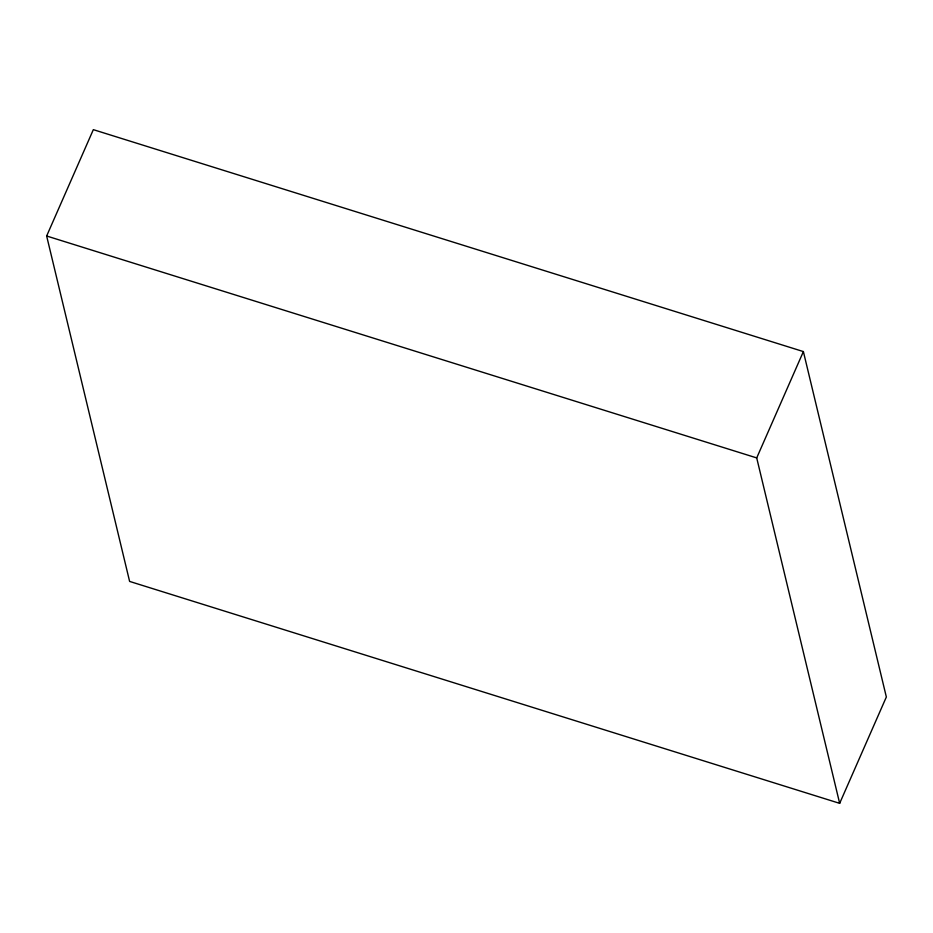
<?xml version="1.0" encoding="UTF-8"?>
<svg xmlns="http://www.w3.org/2000/svg" width="933" height="933" viewBox="0 0 933 933"><rect width="100%" height="100%" fill="white"/><g stroke="black" fill="none" stroke-linecap="round" stroke-linejoin="round"><path stroke-width="1.4" d="M46.65 236.002L93.335 129.652L803.383 351.578L886.35 696.998L839.665 803.348L129.617 581.422L46.65 236.002L756.71 457.916L839.665 803.348M756.71 457.916L803.383 351.578"/></g></svg>
